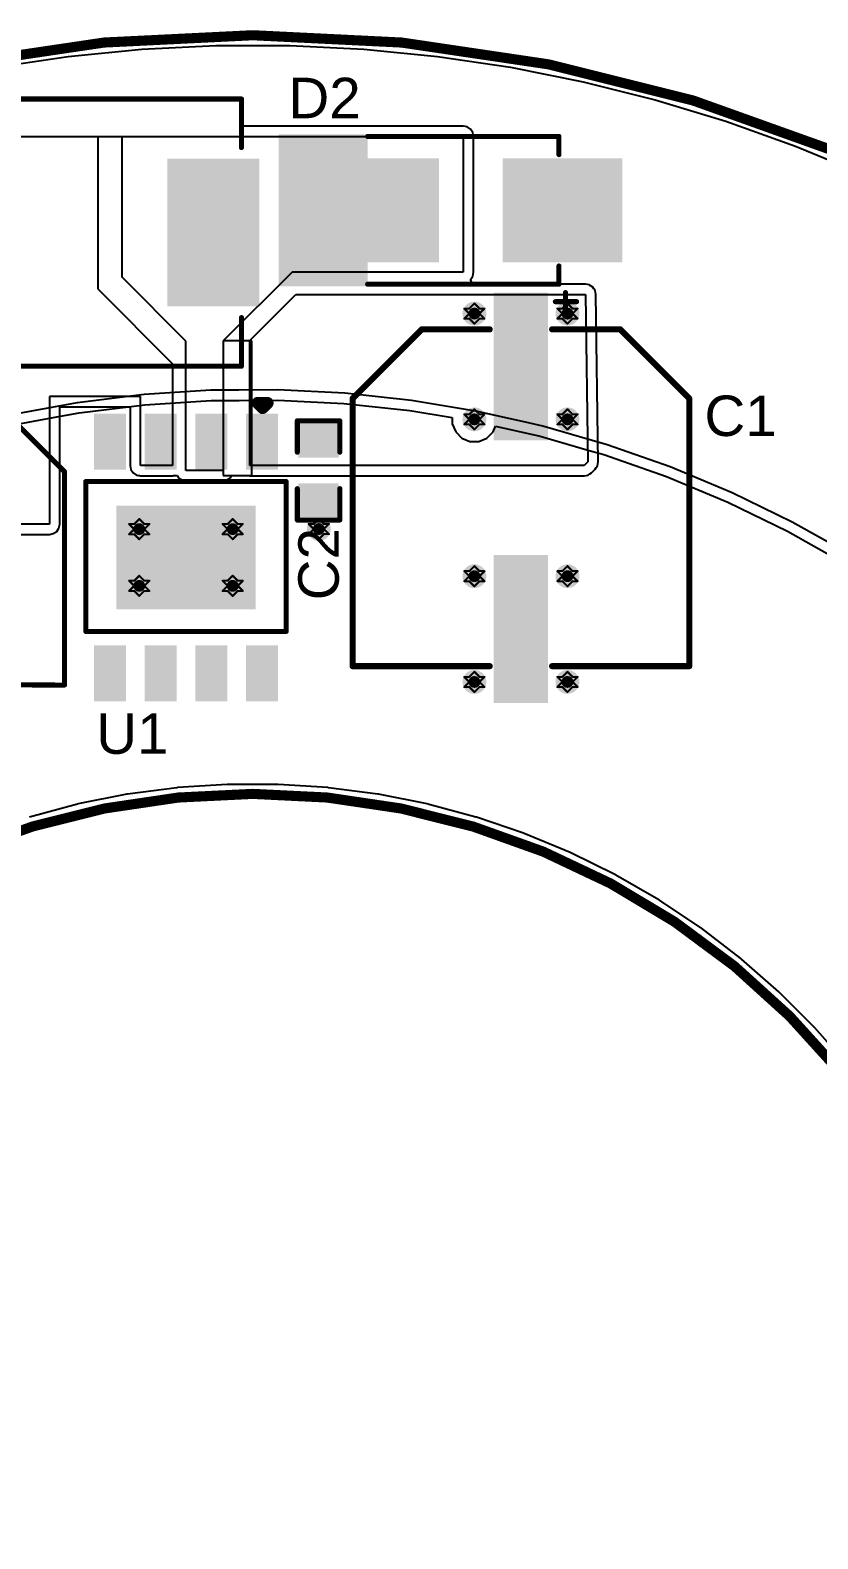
# Model space of a CAD drawing. Header units: inches. Extents: x -38 to 391, y -38 to 85.
# Drawn here: x -5.59 to 14.18, y 0.37 to 38.23 of the extents above; entities that cross this region are included whole.
import ezdxf

# ---------------------------------------------------------------- set-up
doc = ezdxf.new("R2010")
doc.units = ezdxf.units.IN
for name, color, linetype in [('Board Outline', 216, 'Continuous'), ('Bottom Layer', 5, 'Continuous'), ('Drill Drawing', 1, 'Continuous'), ('Multi-Layer', 9, 'Continuous'), ('Top Layer', 1, 'Continuous'), ('Top Overlay', 2, 'Continuous'), ('Top Paste', 8, 'Continuous'), ('Top Solder', 216, 'Continuous'), ('Via Holes', 16, 'Continuous')]:
    doc.layers.add(name, color=color, linetype=linetype)
doc.styles.add('Arial', font='', dxfattribs={"height": 0.2})
doc.styles.get('Arial').set_extended_font_data('Arial')

msp = doc.modelspace()

# ---------------------------------------------------------------- hatches: boundary and pattern name
at = {"layer": 'Bottom Layer'}
h = msp.add_hatch(color=5, dxfattribs=at)
edge = h.paths.add_edge_path()
edge.add_arc((5.563, 31.114), 0.3, 0, 360)
h = msp.add_hatch(color=5, dxfattribs=at)
edge = h.paths.add_edge_path()
edge.add_arc((7.899, 31.114), 0.3, 0, 360)
h = msp.add_hatch(color=5, dxfattribs=at)
edge = h.paths.add_edge_path()
edge.add_arc((5.563, 28.46), 0.3, 0, 360)
h = msp.add_hatch(color=5, dxfattribs=at)
edge = h.paths.add_edge_path()
edge.add_arc((7.899, 28.46), 0.3, 0, 360)
h = msp.add_hatch(color=5, dxfattribs=at)
edge = h.paths.add_edge_path()
edge.add_arc((-2.849, 25.705), 0.3, 0, 360)
h = msp.add_hatch(color=5, dxfattribs=at)
edge = h.paths.add_edge_path()
edge.add_arc((-0.504, 25.705), 0.3, 0, 360)
h = msp.add_hatch(color=5, dxfattribs=at)
edge = h.paths.add_edge_path()
edge.add_arc((1.658, 25.708), 0.3, 0, 360)
h = msp.add_hatch(color=5, dxfattribs=at)
edge = h.paths.add_edge_path()
edge.add_arc((5.563, 24.524), 0.3, 0, 360)
h = msp.add_hatch(color=5, dxfattribs=at)
edge = h.paths.add_edge_path()
edge.add_arc((7.899, 24.524), 0.3, 0, 360)
h = msp.add_hatch(color=5, dxfattribs=at)
edge = h.paths.add_edge_path()
edge.add_arc((-2.849, 24.282), 0.3, 0, 360)
h = msp.add_hatch(color=5, dxfattribs=at)
edge = h.paths.add_edge_path()
edge.add_arc((-0.504, 24.282), 0.3, 0, 360)
h = msp.add_hatch(color=5, dxfattribs=at)
edge = h.paths.add_edge_path()
edge.add_arc((5.563, 21.87), 0.3, 0, 360)
h = msp.add_hatch(color=5, dxfattribs=at)
edge = h.paths.add_edge_path()
edge.add_arc((7.899, 21.87), 0.3, 0, 360)
at = {"layer": 'Top Layer'}
for points in [[(0.059, 34.897), (0.059, 31.397), (-2.041, 31.397), (-2.041, 34.897)], [(4.575, 34.906), (4.575, 32.506), (1.775, 32.506), (1.775, 34.906)], [(9.175, 34.906), (9.175, 32.506), (6.375, 32.506), (6.375, 34.906)], [(6.101, 27.982), (6.101, 31.592), (7.361, 31.592), (7.361, 27.982)], [(-3.281, 28.502), (-3.281, 27.302), (-3.881, 27.302), (-3.881, 28.502)], [(-2.011, 28.502), (-2.011, 27.302), (-2.611, 27.302), (-2.611, 28.502)], [(-0.741, 28.502), (-0.741, 27.302), (-1.341, 27.302), (-1.341, 28.502)], [(0.529, 28.502), (0.529, 27.302), (-0.071, 27.302), (-0.071, 28.502)], [(1.206, 28.321), (2.095, 28.321), (2.095, 27.559), (1.206, 27.559)], [(1.206, 26.797), (2.095, 26.797), (2.095, 26.035), (1.206, 26.035)], [(-0.026, 26.194), (-0.026, 23.794), (-3.326, 23.794), (-3.326, 26.194)], [(6.101, 21.392), (6.101, 25.002), (7.361, 25.002), (7.361, 21.392)], [(-3.281, 22.685), (-3.281, 21.485), (-3.881, 21.485), (-3.881, 22.685)], [(-2.011, 22.685), (-2.011, 21.485), (-2.611, 21.485), (-2.611, 22.685)], [(-0.741, 22.685), (-0.741, 21.485), (-1.341, 21.485), (-1.341, 22.685)], [(0.529, 22.685), (0.529, 21.485), (-0.071, 21.485), (-0.071, 22.685)]]:
    msp.add_hatch(color=1, dxfattribs=at).paths.add_polyline_path(points)
h = msp.add_hatch(color=1, dxfattribs=at)
edge = h.paths.add_edge_path()
edge.add_arc((5.563, 31.114), 0.3, 0, 360)
h = msp.add_hatch(color=1, dxfattribs=at)
edge = h.paths.add_edge_path()
edge.add_arc((7.899, 31.114), 0.3, 0, 360)
h = msp.add_hatch(color=1, dxfattribs=at)
edge = h.paths.add_edge_path()
edge.add_arc((5.563, 28.46), 0.3, 0, 360)
h = msp.add_hatch(color=1, dxfattribs=at)
edge = h.paths.add_edge_path()
edge.add_arc((7.899, 28.46), 0.3, 0, 360)
h = msp.add_hatch(color=1, dxfattribs=at)
edge = h.paths.add_edge_path()
edge.add_arc((-2.849, 25.705), 0.3, 0, 360)
h = msp.add_hatch(color=1, dxfattribs=at)
edge = h.paths.add_edge_path()
edge.add_arc((-0.504, 25.705), 0.3, 0, 360)
h = msp.add_hatch(color=1, dxfattribs=at)
edge = h.paths.add_edge_path()
edge.add_arc((1.658, 25.708), 0.3, 0, 360)
h = msp.add_hatch(color=1, dxfattribs=at)
edge = h.paths.add_edge_path()
edge.add_arc((5.563, 24.524), 0.3, 0, 360)
h = msp.add_hatch(color=1, dxfattribs=at)
edge = h.paths.add_edge_path()
edge.add_arc((7.899, 24.524), 0.3, 0, 360)
h = msp.add_hatch(color=1, dxfattribs=at)
edge = h.paths.add_edge_path()
edge.add_arc((-2.849, 24.282), 0.3, 0, 360)
h = msp.add_hatch(color=1, dxfattribs=at)
edge = h.paths.add_edge_path()
edge.add_arc((-0.504, 24.282), 0.3, 0, 360)
h = msp.add_hatch(color=1, dxfattribs=at)
edge = h.paths.add_edge_path()
edge.add_arc((5.563, 21.87), 0.3, 0, 360)
h = msp.add_hatch(color=1, dxfattribs=at)
edge = h.paths.add_edge_path()
edge.add_arc((7.899, 21.87), 0.3, 0, 360)
at = {"layer": 'Top Overlay'}
for points in [[(2.884, 35.611), (0.649, 35.611), (0.649, 34.95), (2.884, 34.95)], [(1.741, 35.357), (0.649, 35.357), (0.649, 32.36), (1.741, 32.36)], [(2.884, 32.461), (0.649, 32.461), (0.649, 31.801), (2.884, 31.801)]]:
    msp.add_hatch(color=2, dxfattribs=at).paths.add_polyline_path(points)
at = {"layer": 'Top Paste'}
for points in [[(0.059, 34.897), (0.059, 31.397), (-2.041, 31.397), (-2.041, 34.897)], [(4.575, 34.906), (4.575, 32.506), (1.775, 32.506), (1.775, 34.906)], [(9.175, 34.906), (9.175, 32.506), (6.375, 32.506), (6.375, 34.906)], [(6.101, 27.982), (6.101, 31.592), (7.361, 31.592), (7.361, 27.982)], [(-3.281, 28.502), (-3.281, 27.302), (-3.881, 27.302), (-3.881, 28.502)], [(-2.011, 28.502), (-2.011, 27.302), (-2.611, 27.302), (-2.611, 28.502)], [(-0.741, 28.502), (-0.741, 27.302), (-1.341, 27.302), (-1.341, 28.502)], [(0.529, 28.502), (0.529, 27.302), (-0.071, 27.302), (-0.071, 28.502)], [(1.206, 28.321), (2.095, 28.321), (2.095, 27.559), (1.206, 27.559)], [(1.206, 26.797), (2.095, 26.797), (2.095, 26.035), (1.206, 26.035)], [(-0.026, 26.194), (-0.026, 23.794), (-3.326, 23.794), (-3.326, 26.194)], [(6.101, 21.392), (6.101, 25.002), (7.361, 25.002), (7.361, 21.392)], [(-3.281, 22.685), (-3.281, 21.485), (-3.881, 21.485), (-3.881, 22.685)], [(-2.011, 22.685), (-2.011, 21.485), (-2.611, 21.485), (-2.611, 22.685)], [(-0.741, 22.685), (-0.741, 21.485), (-1.341, 21.485), (-1.341, 22.685)], [(0.529, 22.685), (0.529, 21.485), (-0.071, 21.485), (-0.071, 22.685)]]:
    msp.add_hatch(color=8, dxfattribs=at).paths.add_polyline_path(points)
at = {"layer": 'Top Solder'}
for points in [[(0.161, 34.999), (0.161, 31.295), (-2.142, 31.295), (-2.142, 34.999)], [(4.677, 35.007), (4.677, 32.404), (1.673, 32.404), (1.673, 35.007)], [(9.277, 35.007), (9.277, 32.404), (6.273, 32.404), (6.273, 35.007)], [(6.05, 27.931), (6.05, 31.643), (7.412, 31.643), (7.412, 27.931)], [(-3.18, 28.604), (-3.18, 27.2), (-3.983, 27.2), (-3.983, 28.604)], [(-1.91, 28.604), (-1.91, 27.201), (-2.713, 27.201), (-2.713, 28.604)], [(-0.64, 28.604), (-0.64, 27.2), (-1.443, 27.2), (-1.443, 28.604)], [(0.63, 28.604), (0.63, 27.201), (-0.173, 27.201), (-0.173, 28.604)], [(1.147, 28.381), (2.155, 28.381), (2.155, 27.499), (1.147, 27.499)], [(1.147, 26.857), (2.155, 26.857), (2.155, 25.975), (1.147, 25.975)], [(0.075, 26.295), (0.075, 23.692), (-3.428, 23.692), (-3.428, 26.295)], [(6.05, 21.341), (6.05, 25.053), (7.412, 25.053), (7.412, 21.341)], [(-3.18, 22.787), (-3.18, 21.383), (-3.983, 21.383), (-3.983, 22.787)], [(-1.91, 22.787), (-1.91, 21.383), (-2.713, 21.383), (-2.713, 22.787)], [(-0.64, 22.787), (-0.64, 21.383), (-1.443, 21.383), (-1.443, 22.787)], [(0.63, 22.787), (0.63, 21.384), (-0.173, 21.384), (-0.173, 22.787)]]:
    msp.add_hatch(color=216, dxfattribs=at).paths.add_polyline_path(points)
at = {"layer": 'Via Holes'}
h = msp.add_hatch(color=7, dxfattribs=at)
edge = h.paths.add_edge_path()
edge.add_arc((5.563, 31.114), 0.15, 0, 360)
h = msp.add_hatch(color=7, dxfattribs=at)
edge = h.paths.add_edge_path()
edge.add_arc((7.899, 31.114), 0.15, 0, 360)
h = msp.add_hatch(color=7, dxfattribs=at)
edge = h.paths.add_edge_path()
edge.add_arc((5.563, 28.46), 0.15, 0, 360)
h = msp.add_hatch(color=7, dxfattribs=at)
edge = h.paths.add_edge_path()
edge.add_arc((7.899, 28.46), 0.15, 0, 360)
h = msp.add_hatch(color=7, dxfattribs=at)
edge = h.paths.add_edge_path()
edge.add_arc((-2.849, 25.705), 0.15, 0, 360)
h = msp.add_hatch(color=7, dxfattribs=at)
edge = h.paths.add_edge_path()
edge.add_arc((-0.504, 25.705), 0.15, 0, 360)
h = msp.add_hatch(color=7, dxfattribs=at)
edge = h.paths.add_edge_path()
edge.add_arc((1.658, 25.708), 0.15, 0, 360)
h = msp.add_hatch(color=7, dxfattribs=at)
edge = h.paths.add_edge_path()
edge.add_arc((5.563, 24.524), 0.15, 0, 360)
h = msp.add_hatch(color=7, dxfattribs=at)
edge = h.paths.add_edge_path()
edge.add_arc((7.899, 24.524), 0.15, 0, 360)
h = msp.add_hatch(color=7, dxfattribs=at)
edge = h.paths.add_edge_path()
edge.add_arc((-2.849, 24.282), 0.15, 0, 360)
h = msp.add_hatch(color=7, dxfattribs=at)
edge = h.paths.add_edge_path()
edge.add_arc((-0.504, 24.282), 0.15, 0, 360)
h = msp.add_hatch(color=7, dxfattribs=at)
edge = h.paths.add_edge_path()
edge.add_arc((5.563, 21.87), 0.15, 0, 360)
h = msp.add_hatch(color=7, dxfattribs=at)
edge = h.paths.add_edge_path()
edge.add_arc((7.899, 21.87), 0.15, 0, 360)

# ---------------------------------------------------------------- linework, layer by layer
at = {"layer": 'Board Outline', "const_width": 0.254}
for points in [[(38.101, 0, 1), (-38.099, 0, 1)], [(19.061, 0, 1), (-19.061, 0, 1)]]:
    msp.add_lwpolyline(points, format="xyb", close=True, dxfattribs=at)
at = {"layer": 'Bottom Layer'}
for p, q in [((-6.471, 37.295), (-4.634, 37.568)), ((-4.634, 37.568), (-2.785, 37.75)), ((-2.785, 37.75), (-0.929, 37.841)), ((-0.929, 37.841), (0.929, 37.841)), ((0.929, 37.841), (2.785, 37.75)), ((2.785, 37.75), (4.634, 37.568)), ((4.634, 37.568), (6.471, 37.295)), ((6.471, 37.295), (8.294, 36.933)), ((8.294, 36.933), (10.096, 36.481)), ((10.096, 36.481), (11.874, 35.942)), ((11.874, 35.942), (13.623, 35.316)), ((13.623, 35.316), (15.339, 34.605)), ((-1.051, 29.191), (-2.729, 29.082)), ((-0.347, 29.196), (-1.051, 29.191)), ((0.63, 29.203), (-0.347, 29.196)), ((2.309, 29.119), (0.63, 29.203)), ((-4.405, 28.876), (-5.054, 28.758)), ((-4.397, 28.877), (-4.405, 28.876)), ((-4.405, 28.876), (-4.405, 28.876)), ((-2.729, 29.082), (-4.397, 28.877)), ((-4.358, 28.621), (-2.705, 28.824)), ((-2.705, 28.824), (-1.042, 28.932)), ((-1.042, 28.932), (-0.345, 28.937)), ((-0.345, 28.937), (0.625, 28.944)), ((0.625, 28.944), (2.289, 28.86)), ((2.289, 28.86), (3.945, 28.681)), ((3.981, 28.937), (2.309, 29.119)), ((4.839, 28.794), (3.981, 28.937)), ((5.639, 28.661), (4.839, 28.794)), ((-5.054, 28.758), (-6.052, 28.576)), ((-5.998, 28.323), (-5.008, 28.503)), ((-5.008, 28.503), (-4.358, 28.621)), ((3.945, 28.681), (5.009, 28.503)), ((5.009, 28.503), (5.009, 28.35)), ((6.956, 28.362), (5.639, 28.661)), ((5.009, 28.35), (5.093, 28.146)), ((5.093, 28.146), (5.249, 27.991)), ((5.876, 27.991), (6.032, 28.146)), ((6.032, 28.146), (6.093, 28.292)), ((6.093, 28.292), (7.214, 28.038)), ((7.279, 28.289), (6.956, 28.362)), ((7.214, 28.038), (8.447, 27.682)), ((8.519, 27.931), (7.279, 28.289)), ((5.249, 27.991), (5.452, 27.906)), ((5.452, 27.906), (5.673, 27.906)), ((5.673, 27.906), (5.876, 27.991)), ((8.447, 27.682), (8.815, 27.576)), ((8.894, 27.823), (8.519, 27.931)), ((10.48, 27.265), (8.894, 27.823)), ((8.815, 27.576), (10.387, 27.023)), ((12.031, 26.617), (10.48, 27.265)), ((10.387, 27.023), (11.925, 26.381)), ((13.543, 25.881), (12.031, 26.617)), ((11.925, 26.381), (13.423, 25.651)), ((15.009, 25.059), (13.543, 25.881)), ((13.423, 25.651), (14.876, 24.836)), ((-3.161, 19.05), (-4.385, 18.807)), ((-3.152, 19.05), (-3.161, 19.05)), ((-3.144, 19.053), (-3.152, 19.05)), ((-1.907, 19.216), (-3.144, 19.053)), ((-1.898, 19.215), (-1.907, 19.216)), ((-1.89, 19.218), (-1.898, 19.215)), ((-0.645, 19.299), (-1.89, 19.218)), ((-0.636, 19.298), (-0.645, 19.299)), ((-0.628, 19.3), (-0.636, 19.298)), ((0.62, 19.3), (-0.628, 19.3)), ((0.629, 19.298), (0.62, 19.3)), ((0.637, 19.299), (0.629, 19.298)), ((1.882, 19.218), (0.637, 19.299)), ((1.891, 19.215), (1.882, 19.218)), ((1.899, 19.216), (1.891, 19.215)), ((3.137, 19.053), (1.899, 19.216)), ((3.145, 19.05), (3.137, 19.053)), ((3.153, 19.05), (3.145, 19.05)), ((4.377, 18.807), (3.153, 19.05)), ((-4.401, 18.803), (-5.607, 18.48)), ((-4.393, 18.804), (-4.401, 18.803)), ((-4.385, 18.807), (-4.393, 18.804)), ((4.385, 18.804), (4.377, 18.807)), ((4.394, 18.803), (4.385, 18.804)), ((5.599, 18.48), (4.394, 18.803)), ((5.607, 18.476), (5.599, 18.48)), ((5.615, 18.475), (5.607, 18.476)), ((6.797, 18.074), (5.615, 18.475)), ((6.805, 18.07), (6.797, 18.074)), ((6.813, 18.068), (6.805, 18.07)), ((7.966, 17.59), (6.813, 18.068)), ((7.973, 17.586), (7.966, 17.59)), ((7.981, 17.583), (7.973, 17.586)), ((9.101, 17.032), (7.981, 17.583)), ((9.107, 17.026), (9.101, 17.032)), ((9.116, 17.024), (9.107, 17.026)), ((10.196, 16.4), (9.116, 17.024)), ((10.203, 16.394), (10.196, 16.4)), ((10.211, 16.391), (10.203, 16.394)), ((11.248, 15.697), (10.211, 16.391)), ((11.254, 15.691), (11.248, 15.697)), ((11.262, 15.687), (11.254, 15.691)), ((12.252, 14.928), (11.262, 15.687)), ((12.258, 14.921), (12.252, 14.928)), ((12.265, 14.917), (12.258, 14.921)), ((13.204, 14.094), (12.265, 14.917)), ((13.209, 14.087), (13.204, 14.094)), ((13.216, 14.083), (13.209, 14.087)), ((14.098, 13.2), (13.216, 14.083)), ((14.103, 13.193), (14.098, 13.2)), ((14.11, 13.188), (14.103, 13.193)), ((14.933, 12.249), (14.11, 13.188))]:
    msp.add_line(p, q, dxfattribs=at)
at = {"layer": 'Drill Drawing', "const_width": 0.0508}
for points in [[(5.309, 31.241), (5.436, 31.114)], [(5.309, 31.241), (5.436, 31.241)], [(5.309, 30.987), (5.436, 31.114)], [(5.436, 31.241), (5.563, 31.368)], [(5.563, 31.368), (5.69, 31.241)], [(5.69, 31.241), (5.817, 31.241)], [(5.69, 31.114), (5.817, 31.241)], [(5.69, 31.114), (5.817, 30.987)], [(7.645, 31.241), (7.772, 31.114)], [(7.645, 31.241), (7.772, 31.241)], [(7.645, 30.987), (7.772, 31.114)], [(7.772, 31.241), (7.899, 31.368)], [(7.899, 31.368), (8.026, 31.241)], [(8.026, 31.241), (8.153, 31.241)], [(8.026, 31.114), (8.153, 31.241)], [(8.026, 31.114), (8.153, 30.987)], [(5.309, 30.987), (5.436, 30.987)], [(5.436, 30.987), (5.563, 30.86)], [(5.563, 30.86), (5.69, 30.987)], [(5.69, 30.987), (5.817, 30.987)], [(7.645, 30.987), (7.772, 30.987)], [(7.772, 30.987), (7.899, 30.86)], [(7.899, 30.86), (8.026, 30.987)], [(8.026, 30.987), (8.153, 30.987)], [(5.309, 28.587), (5.436, 28.46)], [(5.309, 28.587), (5.436, 28.587)], [(5.309, 28.333), (5.436, 28.46)], [(5.436, 28.587), (5.563, 28.714)], [(5.563, 28.714), (5.69, 28.587)], [(5.69, 28.587), (5.817, 28.587)], [(5.69, 28.46), (5.817, 28.587)], [(5.69, 28.46), (5.817, 28.333)], [(7.645, 28.587), (7.772, 28.46)], [(7.645, 28.587), (7.772, 28.587)], [(7.645, 28.333), (7.772, 28.46)], [(7.772, 28.587), (7.899, 28.714)], [(7.899, 28.714), (8.026, 28.587)], [(8.026, 28.587), (8.153, 28.587)], [(8.026, 28.46), (8.153, 28.587)], [(8.026, 28.46), (8.153, 28.333)], [(5.309, 28.333), (5.436, 28.333)], [(5.436, 28.333), (5.563, 28.206)], [(5.563, 28.206), (5.69, 28.333)], [(5.69, 28.333), (5.817, 28.333)], [(7.645, 28.333), (7.772, 28.333)], [(7.772, 28.333), (7.899, 28.206)], [(7.899, 28.206), (8.026, 28.333)], [(8.026, 28.333), (8.153, 28.333)], [(-3.103, 25.832), (-2.976, 25.705)], [(-3.103, 25.832), (-2.976, 25.832)], [(-2.976, 25.832), (-2.849, 25.959)], [(-2.849, 25.959), (-2.722, 25.832)], [(-2.722, 25.832), (-2.595, 25.832)], [(-2.722, 25.705), (-2.595, 25.832)], [(-0.758, 25.832), (-0.631, 25.705)], [(-0.758, 25.832), (-0.631, 25.832)], [(-0.631, 25.832), (-0.504, 25.959)], [(-0.504, 25.959), (-0.377, 25.832)], [(-0.377, 25.832), (-0.25, 25.832)], [(-0.377, 25.705), (-0.25, 25.832)], [(1.404, 25.835), (1.531, 25.708)], [(1.404, 25.835), (1.531, 25.835)], [(1.531, 25.835), (1.658, 25.962)], [(1.658, 25.962), (1.785, 25.835)], [(1.785, 25.835), (1.912, 25.835)], [(1.785, 25.708), (1.912, 25.835)], [(-3.103, 25.578), (-2.976, 25.705)], [(-3.103, 25.578), (-2.976, 25.578)], [(-2.976, 25.578), (-2.849, 25.451)], [(-2.849, 25.451), (-2.722, 25.578)], [(-2.722, 25.705), (-2.595, 25.578)], [(-2.722, 25.578), (-2.595, 25.578)], [(-0.758, 25.578), (-0.631, 25.705)], [(-0.758, 25.578), (-0.631, 25.578)], [(-0.631, 25.578), (-0.504, 25.451)], [(-0.504, 25.451), (-0.377, 25.578)], [(-0.377, 25.705), (-0.25, 25.578)], [(-0.377, 25.578), (-0.25, 25.578)], [(1.404, 25.581), (1.531, 25.708)], [(1.404, 25.581), (1.531, 25.581)], [(1.531, 25.581), (1.658, 25.454)], [(1.658, 25.454), (1.785, 25.581)], [(1.785, 25.708), (1.912, 25.581)], [(1.785, 25.581), (1.912, 25.581)], [(5.309, 24.651), (5.436, 24.524)], [(5.309, 24.651), (5.436, 24.651)], [(5.436, 24.651), (5.563, 24.778)], [(5.563, 24.778), (5.69, 24.651)], [(5.69, 24.651), (5.817, 24.651)], [(5.69, 24.524), (5.817, 24.651)], [(7.645, 24.651), (7.772, 24.524)], [(7.645, 24.651), (7.772, 24.651)], [(7.772, 24.651), (7.899, 24.778)], [(7.899, 24.778), (8.026, 24.651)], [(8.026, 24.651), (8.153, 24.651)], [(8.026, 24.524), (8.153, 24.651)], [(-3.103, 24.409), (-2.976, 24.282)], [(-3.103, 24.409), (-2.976, 24.409)], [(-3.103, 24.155), (-2.976, 24.282)], [(-2.976, 24.409), (-2.849, 24.536)], [(-2.849, 24.536), (-2.722, 24.409)], [(-2.722, 24.409), (-2.595, 24.409)], [(-2.722, 24.282), (-2.595, 24.409)], [(-2.722, 24.282), (-2.595, 24.155)], [(-0.758, 24.409), (-0.631, 24.282)], [(-0.758, 24.409), (-0.631, 24.409)], [(-0.758, 24.155), (-0.631, 24.282)], [(-0.631, 24.409), (-0.504, 24.536)], [(-0.504, 24.536), (-0.377, 24.409)], [(-0.377, 24.409), (-0.25, 24.409)], [(-0.377, 24.282), (-0.25, 24.409)], [(-0.377, 24.282), (-0.25, 24.155)], [(5.309, 24.397), (5.436, 24.524)], [(5.309, 24.397), (5.436, 24.397)], [(5.436, 24.397), (5.563, 24.27)], [(5.563, 24.27), (5.69, 24.397)], [(5.69, 24.524), (5.817, 24.397)], [(5.69, 24.397), (5.817, 24.397)], [(7.645, 24.397), (7.772, 24.524)], [(7.645, 24.397), (7.772, 24.397)], [(7.772, 24.397), (7.899, 24.27)], [(7.899, 24.27), (8.026, 24.397)], [(8.026, 24.524), (8.153, 24.397)], [(8.026, 24.397), (8.153, 24.397)], [(-3.103, 24.155), (-2.976, 24.155)], [(-2.976, 24.155), (-2.849, 24.028)], [(-2.849, 24.028), (-2.722, 24.155)], [(-2.722, 24.155), (-2.595, 24.155)], [(-0.758, 24.155), (-0.631, 24.155)], [(-0.631, 24.155), (-0.504, 24.028)], [(-0.504, 24.028), (-0.377, 24.155)], [(-0.377, 24.155), (-0.25, 24.155)], [(5.309, 21.997), (5.436, 21.87)], [(5.309, 21.997), (5.436, 21.997)], [(5.436, 21.997), (5.563, 22.124)], [(5.563, 22.124), (5.69, 21.997)], [(5.69, 21.997), (5.817, 21.997)], [(5.69, 21.87), (5.817, 21.997)], [(7.645, 21.997), (7.772, 21.87)], [(7.645, 21.997), (7.772, 21.997)], [(7.772, 21.997), (7.899, 22.124)], [(7.899, 22.124), (8.026, 21.997)], [(8.026, 21.997), (8.153, 21.997)], [(8.026, 21.87), (8.153, 21.997)], [(5.309, 21.743), (5.436, 21.87)], [(5.309, 21.743), (5.436, 21.743)], [(5.436, 21.743), (5.563, 21.616)], [(5.563, 21.616), (5.69, 21.743)], [(5.69, 21.87), (5.817, 21.743)], [(5.69, 21.743), (5.817, 21.743)], [(7.645, 21.743), (7.772, 21.87)], [(7.645, 21.743), (7.772, 21.743)], [(7.772, 21.743), (7.899, 21.616)], [(7.899, 21.616), (8.026, 21.743)], [(8.026, 21.87), (8.153, 21.743)], [(8.026, 21.743), (8.153, 21.743)]]:
    msp.add_lwpolyline(points, dxfattribs=at)
at = {"layer": 'Drill Drawing', "const_width": 0.0254}
for points in [[(5.296, 31.241, 1), (5.321, 31.241, 1)], [(5.296, 31.241, 1), (5.321, 31.241, 1)], [(5.423, 31.241, 1), (5.448, 31.241, 1)], [(5.423, 31.241, 1), (5.448, 31.241, 1)], [(5.423, 31.114, 1), (5.448, 31.114, 1)], [(5.423, 31.114, 1), (5.448, 31.114, 1)], [(5.55, 31.368, 1), (5.575, 31.368, 1)], [(5.55, 31.368, 1), (5.575, 31.368, 1)], [(5.677, 31.241, 1), (5.702, 31.241, 1)], [(5.677, 31.241, 1), (5.702, 31.241, 1)], [(5.677, 31.114, 1), (5.702, 31.114, 1)], [(5.677, 31.114, 1), (5.702, 31.114, 1)], [(5.804, 31.241, 1), (5.829, 31.241, 1)], [(5.804, 31.241, 1), (5.829, 31.241, 1)], [(7.633, 31.241, 1), (7.658, 31.241, 1)], [(7.633, 31.241, 1), (7.658, 31.241, 1)], [(7.76, 31.241, 1), (7.785, 31.241, 1)], [(7.76, 31.241, 1), (7.785, 31.241, 1)], [(7.76, 31.114, 1), (7.785, 31.114, 1)], [(7.76, 31.114, 1), (7.785, 31.114, 1)], [(7.887, 31.368, 1), (7.912, 31.368, 1)], [(7.887, 31.368, 1), (7.912, 31.368, 1)], [(8.014, 31.241, 1), (8.039, 31.241, 1)], [(8.014, 31.241, 1), (8.039, 31.241, 1)], [(8.014, 31.114, 1), (8.039, 31.114, 1)], [(8.014, 31.114, 1), (8.039, 31.114, 1)], [(8.141, 31.241, 1), (8.166, 31.241, 1)], [(8.141, 31.241, 1), (8.166, 31.241, 1)], [(5.296, 30.987, 1), (5.321, 30.987, 1)], [(5.296, 30.987, 1), (5.321, 30.987, 1)], [(5.423, 30.987, 1), (5.448, 30.987, 1)], [(5.423, 30.987, 1), (5.448, 30.987, 1)], [(5.55, 30.86, 1), (5.575, 30.86, 1)], [(5.55, 30.86, 1), (5.575, 30.86, 1)], [(5.677, 30.987, 1), (5.702, 30.987, 1)], [(5.677, 30.987, 1), (5.702, 30.987, 1)], [(5.804, 30.987, 1), (5.829, 30.987, 1)], [(5.804, 30.987, 1), (5.829, 30.987, 1)], [(7.633, 30.987, 1), (7.658, 30.987, 1)], [(7.633, 30.987, 1), (7.658, 30.987, 1)], [(7.76, 30.987, 1), (7.785, 30.987, 1)], [(7.76, 30.987, 1), (7.785, 30.987, 1)], [(7.887, 30.86, 1), (7.912, 30.86, 1)], [(7.887, 30.86, 1), (7.912, 30.86, 1)], [(8.014, 30.987, 1), (8.039, 30.987, 1)], [(8.014, 30.987, 1), (8.039, 30.987, 1)], [(8.141, 30.987, 1), (8.166, 30.987, 1)], [(8.141, 30.987, 1), (8.166, 30.987, 1)], [(5.296, 28.587, 1), (5.321, 28.587, 1)], [(5.296, 28.587, 1), (5.321, 28.587, 1)], [(5.423, 28.587, 1), (5.448, 28.587, 1)], [(5.423, 28.587, 1), (5.448, 28.587, 1)], [(5.423, 28.46, 1), (5.448, 28.46, 1)], [(5.423, 28.46, 1), (5.448, 28.46, 1)], [(5.55, 28.714, 1), (5.575, 28.714, 1)], [(5.55, 28.714, 1), (5.575, 28.714, 1)], [(5.677, 28.587, 1), (5.702, 28.587, 1)], [(5.677, 28.587, 1), (5.702, 28.587, 1)], [(5.677, 28.46, 1), (5.702, 28.46, 1)], [(5.677, 28.46, 1), (5.702, 28.46, 1)], [(5.804, 28.587, 1), (5.829, 28.587, 1)], [(5.804, 28.587, 1), (5.829, 28.587, 1)], [(7.633, 28.587, 1), (7.658, 28.587, 1)], [(7.633, 28.587, 1), (7.658, 28.587, 1)], [(7.76, 28.587, 1), (7.785, 28.587, 1)], [(7.76, 28.587, 1), (7.785, 28.587, 1)], [(7.76, 28.46, 1), (7.785, 28.46, 1)], [(7.76, 28.46, 1), (7.785, 28.46, 1)], [(7.887, 28.714, 1), (7.912, 28.714, 1)], [(7.887, 28.714, 1), (7.912, 28.714, 1)], [(8.014, 28.587, 1), (8.039, 28.587, 1)], [(8.014, 28.587, 1), (8.039, 28.587, 1)], [(8.014, 28.46, 1), (8.039, 28.46, 1)], [(8.014, 28.46, 1), (8.039, 28.46, 1)], [(8.141, 28.587, 1), (8.166, 28.587, 1)], [(8.141, 28.587, 1), (8.166, 28.587, 1)], [(5.296, 28.333, 1), (5.321, 28.333, 1)], [(5.296, 28.333, 1), (5.321, 28.333, 1)], [(5.423, 28.333, 1), (5.448, 28.333, 1)], [(5.423, 28.333, 1), (5.448, 28.333, 1)], [(5.55, 28.206, 1), (5.575, 28.206, 1)], [(5.55, 28.206, 1), (5.575, 28.206, 1)], [(5.677, 28.333, 1), (5.702, 28.333, 1)], [(5.677, 28.333, 1), (5.702, 28.333, 1)], [(5.804, 28.333, 1), (5.829, 28.333, 1)], [(5.804, 28.333, 1), (5.829, 28.333, 1)], [(7.633, 28.333, 1), (7.658, 28.333, 1)], [(7.633, 28.333, 1), (7.658, 28.333, 1)], [(7.76, 28.333, 1), (7.785, 28.333, 1)], [(7.76, 28.333, 1), (7.785, 28.333, 1)], [(7.887, 28.206, 1), (7.912, 28.206, 1)], [(7.887, 28.206, 1), (7.912, 28.206, 1)], [(8.014, 28.333, 1), (8.039, 28.333, 1)], [(8.014, 28.333, 1), (8.039, 28.333, 1)], [(8.141, 28.333, 1), (8.166, 28.333, 1)], [(8.141, 28.333, 1), (8.166, 28.333, 1)], [(-3.116, 25.832, 1), (-3.09, 25.832, 1)], [(-3.116, 25.832, 1), (-3.09, 25.832, 1)], [(-2.989, 25.832, 1), (-2.963, 25.832, 1)], [(-2.989, 25.832, 1), (-2.963, 25.832, 1)], [(-2.862, 25.959, 1), (-2.836, 25.959, 1)], [(-2.862, 25.959, 1), (-2.836, 25.959, 1)], [(-2.735, 25.832, 1), (-2.709, 25.832, 1)], [(-2.735, 25.832, 1), (-2.709, 25.832, 1)], [(-2.608, 25.832, 1), (-2.582, 25.832, 1)], [(-2.608, 25.832, 1), (-2.582, 25.832, 1)], [(-0.771, 25.832, 1), (-0.745, 25.832, 1)], [(-0.771, 25.832, 1), (-0.745, 25.832, 1)], [(-0.644, 25.832, 1), (-0.618, 25.832, 1)], [(-0.644, 25.832, 1), (-0.618, 25.832, 1)], [(-0.517, 25.959, 1), (-0.491, 25.959, 1)], [(-0.517, 25.959, 1), (-0.491, 25.959, 1)], [(-0.39, 25.832, 1), (-0.364, 25.832, 1)], [(-0.39, 25.832, 1), (-0.364, 25.832, 1)], [(-0.263, 25.832, 1), (-0.237, 25.832, 1)], [(-0.263, 25.832, 1), (-0.237, 25.832, 1)], [(1.392, 25.835, 1), (1.417, 25.835, 1)], [(1.392, 25.835, 1), (1.417, 25.835, 1)], [(1.519, 25.835, 1), (1.544, 25.835, 1)], [(1.519, 25.835, 1), (1.544, 25.835, 1)], [(1.646, 25.962, 1), (1.671, 25.962, 1)], [(1.646, 25.962, 1), (1.671, 25.962, 1)], [(1.773, 25.835, 1), (1.798, 25.835, 1)], [(1.773, 25.835, 1), (1.798, 25.835, 1)], [(1.9, 25.835, 1), (1.925, 25.835, 1)], [(1.9, 25.835, 1), (1.925, 25.835, 1)], [(-3.116, 25.578, 1), (-3.09, 25.578, 1)], [(-3.116, 25.578, 1), (-3.09, 25.578, 1)], [(-2.989, 25.705, 1), (-2.963, 25.705, 1)], [(-2.989, 25.705, 1), (-2.963, 25.705, 1)], [(-2.989, 25.578, 1), (-2.963, 25.578, 1)], [(-2.989, 25.578, 1), (-2.963, 25.578, 1)], [(-2.862, 25.451, 1), (-2.836, 25.451, 1)], [(-2.862, 25.451, 1), (-2.836, 25.451, 1)], [(-2.735, 25.705, 1), (-2.709, 25.705, 1)], [(-2.735, 25.705, 1), (-2.709, 25.705, 1)], [(-2.735, 25.578, 1), (-2.709, 25.578, 1)], [(-2.735, 25.578, 1), (-2.709, 25.578, 1)], [(-2.608, 25.578, 1), (-2.582, 25.578, 1)], [(-2.608, 25.578, 1), (-2.582, 25.578, 1)], [(-0.771, 25.578, 1), (-0.745, 25.578, 1)], [(-0.771, 25.578, 1), (-0.745, 25.578, 1)], [(-0.644, 25.705, 1), (-0.618, 25.705, 1)], [(-0.644, 25.705, 1), (-0.618, 25.705, 1)], [(-0.644, 25.578, 1), (-0.618, 25.578, 1)], [(-0.644, 25.578, 1), (-0.618, 25.578, 1)], [(-0.517, 25.451, 1), (-0.491, 25.451, 1)], [(-0.517, 25.451, 1), (-0.491, 25.451, 1)], [(-0.39, 25.705, 1), (-0.364, 25.705, 1)], [(-0.39, 25.705, 1), (-0.364, 25.705, 1)], [(-0.39, 25.578, 1), (-0.364, 25.578, 1)], [(-0.39, 25.578, 1), (-0.364, 25.578, 1)], [(-0.263, 25.578, 1), (-0.237, 25.578, 1)], [(-0.263, 25.578, 1), (-0.237, 25.578, 1)], [(1.392, 25.581, 1), (1.417, 25.581, 1)], [(1.392, 25.581, 1), (1.417, 25.581, 1)], [(1.519, 25.708, 1), (1.544, 25.708, 1)], [(1.519, 25.708, 1), (1.544, 25.708, 1)], [(1.519, 25.581, 1), (1.544, 25.581, 1)], [(1.519, 25.581, 1), (1.544, 25.581, 1)], [(1.646, 25.454, 1), (1.671, 25.454, 1)], [(1.646, 25.454, 1), (1.671, 25.454, 1)], [(1.773, 25.708, 1), (1.798, 25.708, 1)], [(1.773, 25.708, 1), (1.798, 25.708, 1)], [(1.773, 25.581, 1), (1.798, 25.581, 1)], [(1.773, 25.581, 1), (1.798, 25.581, 1)], [(1.9, 25.581, 1), (1.925, 25.581, 1)], [(1.9, 25.581, 1), (1.925, 25.581, 1)], [(5.296, 24.651, 1), (5.321, 24.651, 1)], [(5.296, 24.651, 1), (5.321, 24.651, 1)], [(5.423, 24.651, 1), (5.448, 24.651, 1)], [(5.423, 24.651, 1), (5.448, 24.651, 1)], [(5.55, 24.778, 1), (5.575, 24.778, 1)], [(5.55, 24.778, 1), (5.575, 24.778, 1)], [(5.677, 24.651, 1), (5.702, 24.651, 1)], [(5.677, 24.651, 1), (5.702, 24.651, 1)], [(5.804, 24.651, 1), (5.829, 24.651, 1)], [(5.804, 24.651, 1), (5.829, 24.651, 1)], [(7.633, 24.651, 1), (7.658, 24.651, 1)], [(7.633, 24.651, 1), (7.658, 24.651, 1)], [(7.76, 24.651, 1), (7.785, 24.651, 1)], [(7.76, 24.651, 1), (7.785, 24.651, 1)], [(7.887, 24.778, 1), (7.912, 24.778, 1)], [(7.887, 24.778, 1), (7.912, 24.778, 1)], [(8.014, 24.651, 1), (8.039, 24.651, 1)], [(8.014, 24.651, 1), (8.039, 24.651, 1)], [(8.141, 24.651, 1), (8.166, 24.651, 1)], [(8.141, 24.651, 1), (8.166, 24.651, 1)], [(-3.115, 24.409, 1), (-3.09, 24.409, 1)], [(-3.115, 24.409, 1), (-3.09, 24.409, 1)], [(-2.988, 24.409, 1), (-2.963, 24.409, 1)], [(-2.988, 24.409, 1), (-2.963, 24.409, 1)], [(-2.988, 24.282, 1), (-2.963, 24.282, 1)], [(-2.988, 24.282, 1), (-2.963, 24.282, 1)], [(-2.861, 24.536, 1), (-2.836, 24.536, 1)], [(-2.861, 24.536, 1), (-2.836, 24.536, 1)], [(-2.734, 24.409, 1), (-2.709, 24.409, 1)], [(-2.734, 24.409, 1), (-2.709, 24.409, 1)], [(-2.734, 24.282, 1), (-2.709, 24.282, 1)], [(-2.734, 24.282, 1), (-2.709, 24.282, 1)], [(-2.607, 24.409, 1), (-2.582, 24.409, 1)], [(-2.607, 24.409, 1), (-2.582, 24.409, 1)], [(-0.771, 24.409, 1), (-0.745, 24.409, 1)], [(-0.771, 24.409, 1), (-0.745, 24.409, 1)], [(-0.644, 24.409, 1), (-0.618, 24.409, 1)], [(-0.644, 24.409, 1), (-0.618, 24.409, 1)], [(-0.644, 24.282, 1), (-0.618, 24.282, 1)], [(-0.644, 24.282, 1), (-0.618, 24.282, 1)], [(-0.517, 24.536, 1), (-0.491, 24.536, 1)], [(-0.517, 24.536, 1), (-0.491, 24.536, 1)], [(-0.39, 24.409, 1), (-0.364, 24.409, 1)], [(-0.39, 24.409, 1), (-0.364, 24.409, 1)], [(-0.39, 24.282, 1), (-0.364, 24.282, 1)], [(-0.39, 24.282, 1), (-0.364, 24.282, 1)], [(-0.263, 24.409, 1), (-0.237, 24.409, 1)], [(-0.263, 24.409, 1), (-0.237, 24.409, 1)], [(5.296, 24.397, 1), (5.321, 24.397, 1)], [(5.296, 24.397, 1), (5.321, 24.397, 1)], [(5.423, 24.524, 1), (5.448, 24.524, 1)], [(5.423, 24.524, 1), (5.448, 24.524, 1)], [(5.423, 24.397, 1), (5.448, 24.397, 1)], [(5.423, 24.397, 1), (5.448, 24.397, 1)], [(5.55, 24.27, 1), (5.575, 24.27, 1)], [(5.55, 24.27, 1), (5.575, 24.27, 1)], [(5.677, 24.524, 1), (5.702, 24.524, 1)], [(5.677, 24.524, 1), (5.702, 24.524, 1)], [(5.677, 24.397, 1), (5.702, 24.397, 1)], [(5.677, 24.397, 1), (5.702, 24.397, 1)], [(5.804, 24.397, 1), (5.829, 24.397, 1)], [(5.804, 24.397, 1), (5.829, 24.397, 1)], [(7.633, 24.397, 1), (7.658, 24.397, 1)], [(7.633, 24.397, 1), (7.658, 24.397, 1)], [(7.76, 24.524, 1), (7.785, 24.524, 1)], [(7.76, 24.524, 1), (7.785, 24.524, 1)], [(7.76, 24.397, 1), (7.785, 24.397, 1)], [(7.76, 24.397, 1), (7.785, 24.397, 1)], [(7.887, 24.27, 1), (7.912, 24.27, 1)], [(7.887, 24.27, 1), (7.912, 24.27, 1)], [(8.014, 24.524, 1), (8.039, 24.524, 1)], [(8.014, 24.524, 1), (8.039, 24.524, 1)], [(8.014, 24.397, 1), (8.039, 24.397, 1)], [(8.014, 24.397, 1), (8.039, 24.397, 1)], [(8.141, 24.397, 1), (8.166, 24.397, 1)], [(8.141, 24.397, 1), (8.166, 24.397, 1)], [(-3.115, 24.155, 1), (-3.09, 24.155, 1)], [(-3.115, 24.155, 1), (-3.09, 24.155, 1)], [(-2.988, 24.155, 1), (-2.963, 24.155, 1)], [(-2.988, 24.155, 1), (-2.963, 24.155, 1)], [(-2.861, 24.028, 1), (-2.836, 24.028, 1)], [(-2.861, 24.028, 1), (-2.836, 24.028, 1)], [(-2.734, 24.155, 1), (-2.709, 24.155, 1)], [(-2.734, 24.155, 1), (-2.709, 24.155, 1)], [(-2.607, 24.155, 1), (-2.582, 24.155, 1)], [(-2.607, 24.155, 1), (-2.582, 24.155, 1)], [(-0.771, 24.155, 1), (-0.745, 24.155, 1)], [(-0.771, 24.155, 1), (-0.745, 24.155, 1)], [(-0.644, 24.155, 1), (-0.618, 24.155, 1)], [(-0.644, 24.155, 1), (-0.618, 24.155, 1)], [(-0.517, 24.028, 1), (-0.491, 24.028, 1)], [(-0.517, 24.028, 1), (-0.491, 24.028, 1)], [(-0.39, 24.155, 1), (-0.364, 24.155, 1)], [(-0.39, 24.155, 1), (-0.364, 24.155, 1)], [(-0.263, 24.155, 1), (-0.237, 24.155, 1)], [(-0.263, 24.155, 1), (-0.237, 24.155, 1)], [(5.296, 21.997, 1), (5.321, 21.997, 1)], [(5.296, 21.997, 1), (5.321, 21.997, 1)], [(5.423, 21.997, 1), (5.448, 21.997, 1)], [(5.423, 21.997, 1), (5.448, 21.997, 1)], [(5.55, 22.124, 1), (5.575, 22.124, 1)], [(5.55, 22.124, 1), (5.575, 22.124, 1)], [(5.677, 21.997, 1), (5.702, 21.997, 1)], [(5.677, 21.997, 1), (5.702, 21.997, 1)], [(5.804, 21.997, 1), (5.829, 21.997, 1)], [(5.804, 21.997, 1), (5.829, 21.997, 1)], [(7.633, 21.997, 1), (7.658, 21.997, 1)], [(7.633, 21.997, 1), (7.658, 21.997, 1)], [(7.76, 21.997, 1), (7.785, 21.997, 1)], [(7.76, 21.997, 1), (7.785, 21.997, 1)], [(7.887, 22.124, 1), (7.912, 22.124, 1)], [(7.887, 22.124, 1), (7.912, 22.124, 1)], [(8.014, 21.997, 1), (8.039, 21.997, 1)], [(8.014, 21.997, 1), (8.039, 21.997, 1)], [(8.141, 21.997, 1), (8.166, 21.997, 1)], [(8.141, 21.997, 1), (8.166, 21.997, 1)], [(5.296, 21.743, 1), (5.321, 21.743, 1)], [(5.296, 21.743, 1), (5.321, 21.743, 1)], [(5.423, 21.87, 1), (5.448, 21.87, 1)], [(5.423, 21.87, 1), (5.448, 21.87, 1)], [(5.423, 21.743, 1), (5.448, 21.743, 1)], [(5.423, 21.743, 1), (5.448, 21.743, 1)], [(5.55, 21.616, 1), (5.575, 21.616, 1)], [(5.55, 21.616, 1), (5.575, 21.616, 1)], [(5.677, 21.87, 1), (5.702, 21.87, 1)], [(5.677, 21.87, 1), (5.702, 21.87, 1)], [(5.677, 21.743, 1), (5.702, 21.743, 1)], [(5.677, 21.743, 1), (5.702, 21.743, 1)], [(5.804, 21.743, 1), (5.829, 21.743, 1)], [(5.804, 21.743, 1), (5.829, 21.743, 1)], [(7.633, 21.743, 1), (7.658, 21.743, 1)], [(7.633, 21.743, 1), (7.658, 21.743, 1)], [(7.76, 21.87, 1), (7.785, 21.87, 1)], [(7.76, 21.87, 1), (7.785, 21.87, 1)], [(7.76, 21.743, 1), (7.785, 21.743, 1)], [(7.76, 21.743, 1), (7.785, 21.743, 1)], [(7.887, 21.616, 1), (7.912, 21.616, 1)], [(7.887, 21.616, 1), (7.912, 21.616, 1)], [(8.014, 21.87, 1), (8.039, 21.87, 1)], [(8.014, 21.87, 1), (8.039, 21.87, 1)], [(8.014, 21.743, 1), (8.039, 21.743, 1)], [(8.014, 21.743, 1), (8.039, 21.743, 1)], [(8.141, 21.743, 1), (8.166, 21.743, 1)], [(8.141, 21.743, 1), (8.166, 21.743, 1)]]:
    msp.add_lwpolyline(points, format="xyb", close=True, dxfattribs=at)
at = {"layer": 'Multi-Layer'}
for p, q in [((-1.873, 18.959), (-3.11, 18.796)), ((-0.628, 19.041), (-1.873, 18.959)), ((-0.004, 19.041), (-0.628, 19.041)), ((0.62, 19.041), (-0.004, 19.041)), ((1.865, 18.959), (0.62, 19.041)), ((3.103, 18.796), (1.865, 18.959)), ((-4.334, 18.553), (-5.54, 18.23)), ((-3.11, 18.796), (-4.334, 18.553)), ((4.327, 18.553), (3.103, 18.796)), ((5.532, 18.23), (4.327, 18.553)), ((-5.54, 18.23), (-6.722, 17.829)), ((6.714, 17.829), (5.532, 18.23)), ((7.867, 17.351), (6.714, 17.829)), ((8.986, 16.799), (7.867, 17.351)), ((10.067, 16.175), (8.986, 16.799)), ((11.105, 15.482), (10.067, 16.175)), ((12.095, 14.722), (11.105, 15.482)), ((13.033, 13.899), (12.095, 14.722)), ((13.915, 13.017), (13.033, 13.899)), ((14.738, 12.079), (13.915, 13.017))]:
    msp.add_line(p, q, dxfattribs=at)
at = {"layer": 'Top Layer'}
for p, q in [((-6.471, 37.295), (-4.634, 37.568)), ((-4.634, 37.568), (-2.785, 37.75)), ((-2.785, 37.75), (-0.929, 37.841)), ((-0.929, 37.841), (0.929, 37.841)), ((0.929, 37.841), (2.785, 37.75)), ((2.785, 37.75), (4.634, 37.568)), ((4.634, 37.568), (6.471, 37.295)), ((6.471, 37.295), (8.294, 36.933)), ((8.294, 36.933), (10.096, 36.481)), ((-0.284, 36.5), (-7.421, 36.5)), ((-0.284, 36.5), (-7.421, 36.5)), ((-0.284, 35.56), (-0.284, 36.5)), ((-0.284, 35.819), (-0.284, 36.5)), ((10.096, 36.481), (11.874, 35.942)), ((5.285, 35.819), (-0.284, 35.819)), ((5.384, 35.799), (5.285, 35.819)), ((5.468, 35.743), (5.384, 35.799)), ((5.524, 35.659), (5.468, 35.743)), ((5.543, 35.56), (5.524, 35.659)), ((11.874, 35.942), (13.623, 35.316)), ((-9.271, 35.56), (-3.891, 35.56)), ((-7.421, 35.56), (-0.284, 35.56)), ((-3.891, 35.56), (-3.891, 31.734)), ((-3.281, 32.025), (-3.281, 35.56)), ((-3.281, 35.56), (5.285, 35.56)), ((5.285, 35.56), (5.285, 32.156)), ((5.543, 32.156), (5.543, 35.56)), ((13.623, 35.316), (15.339, 34.605)), ((-1.676, 30.42), (-3.281, 32.025)), ((0.986, 32.156), (-0.741, 30.429)), ((5.285, 32.156), (0.986, 32.156)), ((5.471, 31.978), (5.524, 32.057)), ((5.477, 31.949), (5.471, 31.978)), ((5.514, 31.851), (5.477, 31.949)), ((8.354, 31.851), (5.514, 31.851)), ((5.524, 32.057), (5.543, 32.156)), ((8.402, 31.842), (8.354, 31.851)), ((8.45, 31.833), (8.402, 31.842)), ((8.452, 31.832), (8.45, 31.833)), ((8.453, 31.831), (8.452, 31.832)), ((8.494, 31.804), (8.453, 31.831)), ((8.535, 31.778), (8.494, 31.804)), ((-3.891, 31.734), (-2.011, 29.855)), ((-0.081, 30.429), (1.082, 31.592)), ((1.082, 31.592), (8.354, 31.592)), ((8.354, 31.592), (8.409, 27.392)), ((8.536, 31.776), (8.535, 31.778)), ((8.537, 31.775), (8.536, 31.776)), ((8.564, 31.735), (8.537, 31.775)), ((8.592, 31.694), (8.564, 31.735)), ((8.593, 31.693), (8.592, 31.694)), ((8.593, 31.691), (8.593, 31.693)), ((8.603, 31.643), (8.593, 31.691)), ((8.613, 31.596), (8.603, 31.643)), ((8.668, 27.396), (8.613, 31.596)), ((-1.676, 27.178), (-1.676, 30.42)), ((-0.026, 30.429), (-0.741, 30.429)), ((-0.741, 30.429), (-0.741, 27.048)), ((-0.741, 30.429), (-0.741, 27.178)), ((-0.071, 30.42), (-0.081, 30.429)), ((-0.071, 27.302), (-0.071, 30.42)), ((-0.026, 27.048), (-0.026, 30.429)), ((-2.011, 29.855), (-2.011, 27.302)), ((-2.819, 29.032), (-5.105, 29.032)), ((-5.105, 29.032), (-5.105, 28.931)), ((-5.105, 28.931), (-5.105, 25.832)), ((-2.819, 27.302), (-2.819, 29.032)), ((-4.846, 25.832), (-4.846, 28.773)), ((-4.846, 28.773), (-3.078, 28.773)), ((-3.078, 28.773), (-3.078, 27.302)), ((-3.078, 27.302), (-3.059, 27.203)), ((-2.011, 27.302), (-2.819, 27.302)), ((8.32, 27.302), (-0.071, 27.302)), ((8.409, 27.392), (8.32, 27.302)), ((8.622, 27.254), (8.649, 27.295)), ((8.649, 27.296), (8.65, 27.297)), ((8.649, 27.295), (8.649, 27.296)), ((8.65, 27.297), (8.659, 27.345)), ((8.659, 27.345), (8.668, 27.394)), ((8.668, 27.395), (8.668, 27.396)), ((8.668, 27.394), (8.668, 27.395)), ((-3.059, 27.203), (-3.003, 27.119)), ((-3.003, 27.119), (-2.919, 27.063)), ((-2.919, 27.063), (-2.865, 27.052)), ((-2.865, 27.052), (-2.865, 27.048)), ((-2.865, 27.048), (-2.844, 27.048)), ((-2.844, 27.048), (-2.819, 27.043)), ((-2.819, 27.043), (-2.011, 27.043)), ((-2.011, 27.043), (-1.986, 27.048)), ((-1.986, 27.048), (-1.895, 27.048)), ((-1.895, 27.048), (-1.86, 26.995)), ((-1.86, 26.995), (-1.776, 26.939)), ((-1.776, 26.939), (-1.676, 26.919)), ((-0.741, 27.178), (-1.676, 27.178)), ((-1.676, 26.919), (-0.741, 26.919)), ((-0.741, 27.048), (-0.026, 27.048)), ((-0.741, 26.919), (-0.642, 26.939)), ((-0.642, 26.939), (-0.558, 26.995)), ((-0.558, 26.995), (-0.523, 27.048)), ((-0.523, 27.048), (-0.487, 27.048)), ((-0.487, 27.048), (-0.487, 27.048)), ((-0.487, 27.048), (-0.096, 27.048)), ((-0.096, 27.048), (-0.071, 27.043)), ((-0.071, 27.043), (8.32, 27.043)), ((8.32, 27.043), (8.321, 27.043)), ((8.321, 27.043), (8.322, 27.043)), ((8.322, 27.043), (8.37, 27.053)), ((8.37, 27.053), (8.419, 27.063)), ((8.419, 27.063), (8.42, 27.063)), ((8.42, 27.063), (8.462, 27.091)), ((8.42, 27.063), (8.42, 27.063)), ((8.462, 27.091), (8.503, 27.119)), ((8.503, 27.119), (8.503, 27.12)), ((8.503, 27.12), (8.504, 27.12)), ((8.504, 27.12), (8.593, 27.211)), ((8.593, 27.211), (8.594, 27.211)), ((8.594, 27.211), (8.595, 27.212)), ((8.595, 27.212), (8.622, 27.254)), ((-5.105, 25.832), (-14.794, 25.832)), ((-4.866, 25.733), (-4.846, 25.832)), ((-14.794, 25.573), (-5.105, 25.573)), ((-5.105, 25.573), (-5.006, 25.593)), ((-5.006, 25.593), (-4.922, 25.649)), ((-4.922, 25.649), (-4.866, 25.733)), ((-3.161, 19.05), (-4.385, 18.807)), ((-3.152, 19.05), (-3.161, 19.05)), ((-3.144, 19.053), (-3.152, 19.05)), ((-1.907, 19.216), (-3.144, 19.053)), ((-1.898, 19.215), (-1.907, 19.216)), ((-1.89, 19.218), (-1.898, 19.215)), ((-0.645, 19.299), (-1.89, 19.218)), ((-0.636, 19.298), (-0.645, 19.299)), ((-0.628, 19.3), (-0.636, 19.298)), ((0.62, 19.3), (-0.628, 19.3)), ((0.629, 19.298), (0.62, 19.3)), ((0.637, 19.299), (0.629, 19.298)), ((1.882, 19.218), (0.637, 19.299)), ((1.891, 19.215), (1.882, 19.218)), ((1.899, 19.216), (1.891, 19.215)), ((3.137, 19.053), (1.899, 19.216)), ((3.145, 19.05), (3.137, 19.053)), ((3.153, 19.05), (3.145, 19.05)), ((4.377, 18.807), (3.153, 19.05)), ((-4.401, 18.803), (-5.607, 18.48)), ((-4.393, 18.804), (-4.401, 18.803)), ((-4.385, 18.807), (-4.393, 18.804)), ((4.385, 18.804), (4.377, 18.807)), ((4.394, 18.803), (4.385, 18.804)), ((5.599, 18.48), (4.394, 18.803)), ((5.607, 18.476), (5.599, 18.48)), ((5.615, 18.475), (5.607, 18.476)), ((6.797, 18.074), (5.615, 18.475)), ((6.805, 18.07), (6.797, 18.074)), ((6.813, 18.068), (6.805, 18.07)), ((7.966, 17.59), (6.813, 18.068)), ((7.973, 17.586), (7.966, 17.59)), ((7.981, 17.583), (7.973, 17.586)), ((9.101, 17.032), (7.981, 17.583)), ((9.107, 17.026), (9.101, 17.032)), ((9.116, 17.024), (9.107, 17.026)), ((10.196, 16.4), (9.116, 17.024)), ((10.203, 16.394), (10.196, 16.4)), ((10.211, 16.391), (10.203, 16.394)), ((11.248, 15.697), (10.211, 16.391)), ((11.254, 15.691), (11.248, 15.697)), ((11.262, 15.687), (11.254, 15.691)), ((12.252, 14.928), (11.262, 15.687)), ((12.258, 14.921), (12.252, 14.928)), ((12.265, 14.917), (12.258, 14.921)), ((13.204, 14.094), (12.265, 14.917)), ((13.209, 14.087), (13.204, 14.094)), ((13.216, 14.083), (13.209, 14.087)), ((14.098, 13.2), (13.216, 14.083)), ((14.103, 13.193), (14.098, 13.2)), ((14.11, 13.188), (14.103, 13.193)), ((14.933, 12.249), (14.11, 13.188))]:
    msp.add_line(p, q, dxfattribs=at)
at = {"layer": 'Top Overlay'}
for points, const_width in [([(-7.447, 36.5), (-0.284, 36.5)], 0.127), ([(-0.284, 35.281), (-0.284, 36.5)], 0.127), ([(2.884, 35.56), (7.685, 35.56)], 0.127), ([(7.685, 35.56), (7.685, 35.103)], 0.127), ([(7.685, 32.309), (7.685, 31.852)], 0.127), ([(2.884, 31.852), (7.685, 31.852)], 0.127), ([(7.595, 31.413), (8.128, 31.413)], 0.127), ([(7.849, 31.641), (7.849, 31.184)], 0.127), ([(-0.284, 29.794), (-0.284, 31.013)], 0.127), ([(2.505, 28.982), (4.241, 30.718)], 0.152), ([(4.241, 30.718), (5.948, 30.718)], 0.152), ([(7.513, 30.719), (9.221, 30.719)], 0.152), ([(9.221, 30.719), (10.957, 28.982)], 0.152), ([(-7.447, 29.794), (-0.284, 29.794)], 0.127), ([(0.119, 28.871), (0.373, 28.871)], 0.3), ([(0.119, 28.871), (0.246, 28.744)], 0.3), ([(0.246, 28.744), (0.373, 28.871)], 0.3), ([(2.505, 22.266), (2.505, 28.982)], 0.152), ([(10.957, 22.266), (10.957, 28.982)], 0.152), ([(-6.123, 28.544), (-4.726, 27.148)], 0.127), ([(1.118, 27.635), (1.118, 28.423)], 0.127), ([(1.118, 28.423), (2.184, 28.423)], 0.127), ([(2.184, 27.635), (2.184, 28.423)], 0.127), ([(-4.726, 27.148), (-4.726, 21.792)], 0.127), ([(-4.191, 26.899), (0.838, 26.899)], 0.127), ([(-4.191, 23.139), (-4.191, 26.899)], 0.127), ([(0.838, 23.139), (0.838, 26.899)], 0.127), ([(1.118, 25.933), (1.118, 26.721)], 0.127), ([(2.184, 25.933), (2.184, 26.721)], 0.127), ([(1.118, 25.933), (2.184, 25.933)], 0.127), ([(-4.191, 23.139), (0.838, 23.139)], 0.127), ([(2.505, 22.266), (5.949, 22.266)], 0.152), ([(7.513, 22.266), (10.957, 22.266)], 0.152), ([(-7.395, 21.799), (-4.726, 21.792)], 0.127)]:
    msp.add_lwpolyline(points, dxfattribs=dict(at, const_width=const_width))
for points, const_width in [([(-0.316, 36.5, 1), (-0.252, 36.5, 1)], 0.0635), ([(-0.316, 36.5, 1), (-0.252, 36.5, 1)], 0.0635), ([(2.852, 35.56, 1), (2.916, 35.56, 1)], 0.0635), ([(7.653, 35.56, 1), (7.717, 35.56, 1)], 0.0635), ([(7.653, 35.56, 1), (7.717, 35.56, 1)], 0.0635), ([(-0.316, 35.281, 1), (-0.252, 35.281, 1)], 0.0635), ([(7.653, 35.103, 1), (7.717, 35.103, 1)], 0.0635), ([(7.653, 32.309, 1), (7.717, 32.309, 1)], 0.0635), ([(2.852, 31.852, 1), (2.916, 31.852, 1)], 0.0635), ([(7.653, 31.852, 1), (7.717, 31.852, 1)], 0.0635), ([(7.653, 31.852, 1), (7.717, 31.852, 1)], 0.0635), ([(7.563, 31.413, 1), (7.626, 31.413, 1)], 0.0635), ([(7.817, 31.641, 1), (7.88, 31.641, 1)], 0.0635), ([(8.096, 31.413, 1), (8.16, 31.413, 1)], 0.0635), ([(-0.316, 31.013, 1), (-0.252, 31.013, 1)], 0.0635), ([(7.817, 31.184, 1), (7.88, 31.184, 1)], 0.0635), ([(4.203, 30.718, 1), (4.279, 30.718, 1)], 0.0762), ([(4.203, 30.718, 1), (4.279, 30.718, 1)], 0.0762), ([(5.91, 30.718, 1), (5.987, 30.718, 1)], 0.0762), ([(7.475, 30.719, 1), (7.551, 30.719, 1)], 0.0762), ([(9.183, 30.719, 1), (9.259, 30.719, 1)], 0.0762), ([(9.183, 30.719, 1), (9.259, 30.719, 1)], 0.0762), ([(-0.316, 29.794, 1), (-0.252, 29.794, 1)], 0.0635), ([(-0.316, 29.794, 1), (-0.252, 29.794, 1)], 0.0635), ([(0.044, 28.871, 1), (0.194, 28.871, 1)], 0.15), ([(0.044, 28.871, 1), (0.194, 28.871, 1)], 0.15), ([(0.171, 28.744, 1), (0.321, 28.744, 1)], 0.15), ([(0.171, 28.744, 1), (0.321, 28.744, 1)], 0.15), ([(0.298, 28.871, 1), (0.448, 28.871, 1)], 0.15), ([(0.298, 28.871, 1), (0.448, 28.871, 1)], 0.15), ([(2.467, 28.982, 1), (2.543, 28.982, 1)], 0.0762), ([(2.467, 28.982, 1), (2.543, 28.982, 1)], 0.0762), ([(10.919, 28.982, 1), (10.995, 28.982, 1)], 0.0762), ([(10.919, 28.982, 1), (10.995, 28.982, 1)], 0.0762), ([(1.086, 28.423, 1), (1.149, 28.423, 1)], 0.0635), ([(1.086, 28.423, 1), (1.149, 28.423, 1)], 0.0635), ([(2.153, 28.423, 1), (2.216, 28.423, 1)], 0.0635), ([(2.153, 28.423, 1), (2.216, 28.423, 1)], 0.0635), ([(1.086, 27.635, 1), (1.149, 27.635, 1)], 0.0635), ([(2.153, 27.635, 1), (2.216, 27.635, 1)], 0.0635), ([(-4.758, 27.148, 1), (-4.695, 27.148, 1)], 0.0635), ([(-4.758, 27.148, 1), (-4.695, 27.148, 1)], 0.0635), ([(-4.223, 26.899, 1), (-4.159, 26.899, 1)], 0.0635), ([(-4.223, 26.899, 1), (-4.159, 26.899, 1)], 0.0635), ([(0.806, 26.899, 1), (0.87, 26.899, 1)], 0.0635), ([(0.806, 26.899, 1), (0.87, 26.899, 1)], 0.0635), ([(1.086, 26.721, 1), (1.149, 26.721, 1)], 0.0635), ([(2.153, 26.721, 1), (2.216, 26.721, 1)], 0.0635), ([(1.086, 25.933, 1), (1.149, 25.933, 1)], 0.0635), ([(1.086, 25.933, 1), (1.149, 25.933, 1)], 0.0635), ([(2.153, 25.933, 1), (2.216, 25.933, 1)], 0.0635), ([(2.153, 25.933, 1), (2.216, 25.933, 1)], 0.0635), ([(-4.223, 23.139, 1), (-4.159, 23.139, 1)], 0.0635), ([(-4.223, 23.139, 1), (-4.159, 23.139, 1)], 0.0635), ([(0.806, 23.139, 1), (0.87, 23.139, 1)], 0.0635), ([(0.806, 23.139, 1), (0.87, 23.139, 1)], 0.0635), ([(2.467, 22.266, 1), (2.543, 22.266, 1)], 0.0762), ([(2.467, 22.266, 1), (2.543, 22.266, 1)], 0.0762), ([(5.91, 22.266, 1), (5.987, 22.266, 1)], 0.0762), ([(7.475, 22.266, 1), (7.551, 22.266, 1)], 0.0762), ([(10.919, 22.266, 1), (10.995, 22.266, 1)], 0.0762), ([(10.919, 22.266, 1), (10.995, 22.266, 1)], 0.0762), ([(-4.758, 21.792, 1), (-4.695, 21.792, 1)], 0.0635), ([(-4.758, 21.792, 1), (-4.695, 21.792, 1)], 0.0635)]:
    msp.add_lwpolyline(points, format="xyb", close=True, dxfattribs=dict(at, const_width=const_width))

# ---------------------------------------------------------------- texts
at = {"layer": 'Top Overlay', "style": 'Arial'}
for s, p in [('D2', (0.895, 36.017)), ('C1', (11.337, 28.042)), ('U1', (-3.928, 20.066))]:
    msp.add_text(s, height=1.016, dxfattribs=at).set_placement(p)
msp.add_text('C2', height=1.016, rotation=90, dxfattribs=at).set_placement((2.159, 23.919))

doc.saveas('drawing.dxf')
